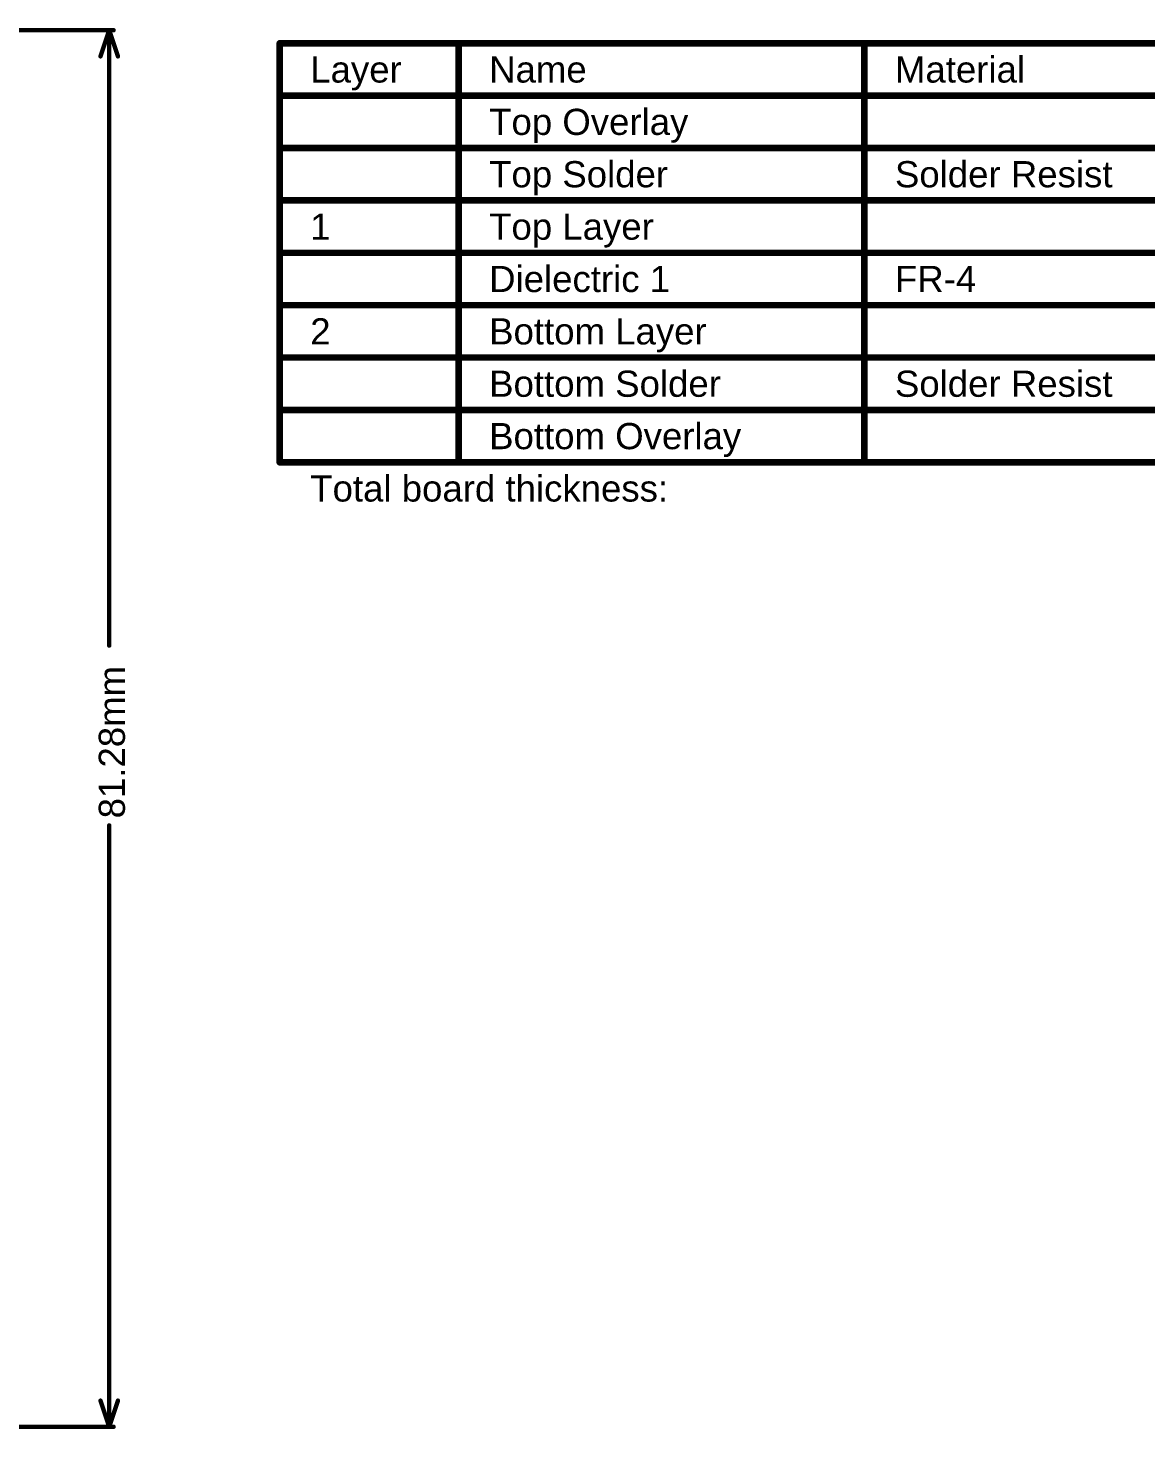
# Model space of a CAD drawing. Header units: inches. Extents: x 0 to 386, y 0 to 148.
# Drawn here: x 255.6 to 320.7, y -0.1 to 81.4 of the extents above; entities that cross this region are included whole.
import ezdxf

# ---------------------------------------------------------------- set-up
doc = ezdxf.new("R2010")
doc.units = ezdxf.units.IN
doc.layers.add('Dimensions', color=6, linetype='Continuous')
doc.layers.add('Fabrication', color=76, linetype='Continuous')
doc.styles.add('Arial', font='', dxfattribs={"height": 0.2})
doc.styles.get('Arial').set_extended_font_data('Arial')

msp = doc.modelspace()

# ---------------------------------------------------------------- linework, layer by layer
at = {"layer": 'Dimensions'}
for points in [[(251.257, 81.28, 0.254, 0.254, 0), (260.604, 81.28, 0.254, 0.254, 0)], [(259.842, 79.756, 0.254, 0.254, 0), (260.35, 81.28, 0.254, 0.254, 0)], [(260.35, 45.464, 0.254, 0.254, 0), (260.35, 81.28, 0.254, 0.254, 0)], [(260.35, 81.28, 0.254, 0.254, 0), (260.858, 79.756, 0.254, 0.254, 0)], [(260.35, 0, 0.254, 0.254, 0), (260.35, 35.003, 0.254, 0.254, 0)], [(259.842, 1.524, 0.254, 0.254, 0), (260.35, 0, 0.254, 0.254, 0)], [(260.35, 0, 0.254, 0.254, 0), (260.858, 1.524, 0.254, 0.254, 0)], [(251.257, 0, 0.254, 0.254, 0), (260.604, 0, 0.254, 0.254, 0)]]:
    msp.add_lwpolyline(points, format="xyseb", dxfattribs=at)
for points in [[(260.286, 81.28, 0.127, 0.127, 1), (260.413, 81.28, 0.127, 0.127, 1)], [(260.286, 81.28, 0.127, 0.127, 1), (260.413, 81.28, 0.127, 0.127, 1)], [(260.286, 81.28, 0.127, 0.127, 1), (260.413, 81.28, 0.127, 0.127, 1)], [(260.541, 81.28, 0.127, 0.127, 1), (260.668, 81.28, 0.127, 0.127, 1)], [(259.779, 79.756, 0.127, 0.127, 1), (259.906, 79.756, 0.127, 0.127, 1)], [(260.795, 79.756, 0.127, 0.127, 1), (260.921, 79.756, 0.127, 0.127, 1)], [(260.286, 45.464, 0.127, 0.127, 1), (260.413, 45.464, 0.127, 0.127, 1)], [(260.286, 35.003, 0.127, 0.127, 1), (260.413, 35.003, 0.127, 0.127, 1)], [(259.779, 1.524, 0.127, 0.127, 1), (259.906, 1.524, 0.127, 0.127, 1)], [(260.795, 1.524, 0.127, 0.127, 1), (260.921, 1.524, 0.127, 0.127, 1)], [(260.286, 0, 0.127, 0.127, 1), (260.413, 0, 0.127, 0.127, 1)], [(260.286, 0, 0.127, 0.127, 1), (260.413, 0, 0.127, 0.127, 1)], [(260.286, 0, 0.127, 0.127, 1), (260.413, 0, 0.127, 0.127, 1)], [(260.541, 0, 0.127, 0.127, 1), (260.668, 0, 0.127, 0.127, 1)]]:
    msp.add_lwpolyline(points, format="xyseb", close=True, dxfattribs=at)
at = {"layer": 'Fabrication'}
for points in [[(270.175, 80.518, 0.191, 0.191, 1), (270.366, 80.518, 0.191, 0.191, 1)], [(270.175, 80.518, 0.191, 0.191, 1), (270.366, 80.518, 0.191, 0.191, 1)], [(280.587, 80.518, 0.191, 0.191, 1), (280.778, 80.518, 0.191, 0.191, 1)], [(304.203, 80.518, 0.191, 0.191, 1), (304.393, 80.518, 0.191, 0.191, 1)], [(270.175, 77.47, 0.191, 0.191, 1), (270.366, 77.47, 0.191, 0.191, 1)], [(270.175, 74.422, 0.191, 0.191, 1), (270.366, 74.422, 0.191, 0.191, 1)], [(280.587, 74.422, 0.191, 0.191, 1), (280.778, 74.422, 0.191, 0.191, 1)], [(280.587, 74.422, 0.191, 0.191, 1), (280.778, 74.422, 0.191, 0.191, 1)], [(304.203, 74.422, 0.191, 0.191, 1), (304.393, 74.422, 0.191, 0.191, 1)], [(304.203, 74.422, 0.191, 0.191, 1), (304.393, 74.422, 0.191, 0.191, 1)], [(270.175, 71.374, 0.191, 0.191, 1), (270.366, 71.374, 0.191, 0.191, 1)], [(280.587, 71.374, 0.191, 0.191, 1), (280.778, 71.374, 0.191, 0.191, 1)], [(280.587, 71.374, 0.191, 0.191, 1), (280.778, 71.374, 0.191, 0.191, 1)], [(304.203, 71.374, 0.191, 0.191, 1), (304.393, 71.374, 0.191, 0.191, 1)], [(304.203, 71.374, 0.191, 0.191, 1), (304.393, 71.374, 0.191, 0.191, 1)], [(270.175, 68.326, 0.191, 0.191, 1), (270.366, 68.326, 0.191, 0.191, 1)], [(280.587, 68.326, 0.191, 0.191, 1), (280.778, 68.326, 0.191, 0.191, 1)], [(280.587, 68.326, 0.191, 0.191, 1), (280.778, 68.326, 0.191, 0.191, 1)], [(304.203, 68.326, 0.191, 0.191, 1), (304.393, 68.326, 0.191, 0.191, 1)], [(304.203, 68.326, 0.191, 0.191, 1), (304.393, 68.326, 0.191, 0.191, 1)], [(270.175, 65.278, 0.191, 0.191, 1), (270.366, 65.278, 0.191, 0.191, 1)], [(280.587, 65.278, 0.191, 0.191, 1), (280.778, 65.278, 0.191, 0.191, 1)], [(280.587, 65.278, 0.191, 0.191, 1), (280.778, 65.278, 0.191, 0.191, 1)], [(304.203, 65.278, 0.191, 0.191, 1), (304.393, 65.278, 0.191, 0.191, 1)], [(304.203, 65.278, 0.191, 0.191, 1), (304.393, 65.278, 0.191, 0.191, 1)], [(270.175, 62.23, 0.191, 0.191, 1), (270.366, 62.23, 0.191, 0.191, 1)], [(280.587, 62.23, 0.191, 0.191, 1), (280.778, 62.23, 0.191, 0.191, 1)], [(280.587, 62.23, 0.191, 0.191, 1), (280.778, 62.23, 0.191, 0.191, 1)], [(304.203, 62.23, 0.191, 0.191, 1), (304.393, 62.23, 0.191, 0.191, 1)], [(304.203, 62.23, 0.191, 0.191, 1), (304.393, 62.23, 0.191, 0.191, 1)], [(270.175, 59.182, 0.191, 0.191, 1), (270.366, 59.182, 0.191, 0.191, 1)], [(280.587, 59.182, 0.191, 0.191, 1), (280.778, 59.182, 0.191, 0.191, 1)], [(280.587, 59.182, 0.191, 0.191, 1), (280.778, 59.182, 0.191, 0.191, 1)], [(304.203, 59.182, 0.191, 0.191, 1), (304.393, 59.182, 0.191, 0.191, 1)], [(304.203, 59.182, 0.191, 0.191, 1), (304.393, 59.182, 0.191, 0.191, 1)], [(270.175, 56.134, 0.191, 0.191, 1), (270.366, 56.134, 0.191, 0.191, 1)], [(270.175, 56.134, 0.191, 0.191, 1), (270.366, 56.134, 0.191, 0.191, 1)], [(280.587, 56.134, 0.191, 0.191, 1), (280.778, 56.134, 0.191, 0.191, 1)], [(280.587, 56.134, 0.191, 0.191, 1), (280.778, 56.134, 0.191, 0.191, 1)], [(280.587, 56.134, 0.191, 0.191, 1), (280.778, 56.134, 0.191, 0.191, 1)], [(304.203, 56.134, 0.191, 0.191, 1), (304.393, 56.134, 0.191, 0.191, 1)], [(304.203, 56.134, 0.191, 0.191, 1), (304.393, 56.134, 0.191, 0.191, 1)], [(304.203, 56.134, 0.191, 0.191, 1), (304.393, 56.134, 0.191, 0.191, 1)]]:
    msp.add_lwpolyline(points, format="xyseb", close=True, dxfattribs=at)
for points in [[(270.271, 56.134, 0.381, 0.381, 0), (270.271, 80.518, 0.381, 0.381, 0)], [(270.271, 80.518, 0.381, 0.381, 0), (385.556, 80.518, 0.381, 0.381, 0)], [(280.682, 56.134, 0.381, 0.381, 0), (280.682, 80.518, 0.381, 0.381, 0)], [(304.298, 56.134, 0.381, 0.381, 0), (304.298, 80.518, 0.381, 0.381, 0)], [(270.271, 77.47, 0.381, 0.381, 0), (385.556, 77.47, 0.381, 0.381, 0)], [(270.271, 74.422, 0.381, 0.381, 0), (280.682, 74.422, 0.381, 0.381, 0)], [(280.682, 74.422, 0.381, 0.381, 0), (304.298, 74.422, 0.381, 0.381, 0)], [(304.298, 74.422, 0.381, 0.381, 0), (326.136, 74.422, 0.381, 0.381, 0)], [(270.271, 71.374, 0.381, 0.381, 0), (280.682, 71.374, 0.381, 0.381, 0)], [(280.682, 71.374, 0.381, 0.381, 0), (304.298, 71.374, 0.381, 0.381, 0)], [(304.298, 71.374, 0.381, 0.381, 0), (326.136, 71.374, 0.381, 0.381, 0)], [(270.271, 68.326, 0.381, 0.381, 0), (280.682, 68.326, 0.381, 0.381, 0)], [(280.682, 68.326, 0.381, 0.381, 0), (304.298, 68.326, 0.381, 0.381, 0)], [(304.298, 68.326, 0.381, 0.381, 0), (326.136, 68.326, 0.381, 0.381, 0)], [(270.271, 65.278, 0.381, 0.381, 0), (280.682, 65.278, 0.381, 0.381, 0)], [(280.682, 65.278, 0.381, 0.381, 0), (304.298, 65.278, 0.381, 0.381, 0)], [(304.298, 65.278, 0.381, 0.381, 0), (326.136, 65.278, 0.381, 0.381, 0)], [(270.271, 62.23, 0.381, 0.381, 0), (280.682, 62.23, 0.381, 0.381, 0)], [(280.682, 62.23, 0.381, 0.381, 0), (304.298, 62.23, 0.381, 0.381, 0)], [(304.298, 62.23, 0.381, 0.381, 0), (326.136, 62.23, 0.381, 0.381, 0)], [(270.271, 59.182, 0.381, 0.381, 0), (280.682, 59.182, 0.381, 0.381, 0)], [(280.682, 59.182, 0.381, 0.381, 0), (304.298, 59.182, 0.381, 0.381, 0)], [(304.298, 59.182, 0.381, 0.381, 0), (326.136, 59.182, 0.381, 0.381, 0)], [(270.271, 56.134, 0.381, 0.381, 0), (280.682, 56.134, 0.381, 0.381, 0)], [(280.682, 56.134, 0.381, 0.381, 0), (304.298, 56.134, 0.381, 0.381, 0)], [(304.298, 56.134, 0.381, 0.381, 0), (326.136, 56.134, 0.381, 0.381, 0)]]:
    msp.add_lwpolyline(points, format="xyseb", dxfattribs=at)

# ---------------------------------------------------------------- texts
at = {"layer": 'Dimensions', "style": 'Arial'}
msp.add_text('81.28mm', height=1.524, rotation=90, dxfattribs=at).set_placement((261.264, 35.409))
at = {"layer": 'Fabrication', "style": 'Arial'}
for s, p in [('Layer', (272.049, 78.232)), ('Name', (282.46, 78.232)), ('Material', (306.076, 78.232)), ('Top Overlay', (282.46, 75.184)), ('Top Solder', (282.46, 72.136)), ('Solder Resist', (306.076, 72.136)), ('1', (272.049, 69.088)), ('Top Layer', (282.46, 69.088)), ('Dielectric 1', (282.46, 66.04)), ('FR-4', (306.076, 66.04)), ('2', (272.049, 62.992)), ('Bottom Layer', (282.46, 62.992)), ('Bottom Solder', (282.46, 59.944)), ('Solder Resist', (306.076, 59.944)), ('Bottom Overlay', (282.46, 56.896)), ('Total board thickness:', (272.049, 53.848))]:
    msp.add_text(s, height=1.524, dxfattribs=at).set_placement(p)

doc.saveas('drawing.dxf')
